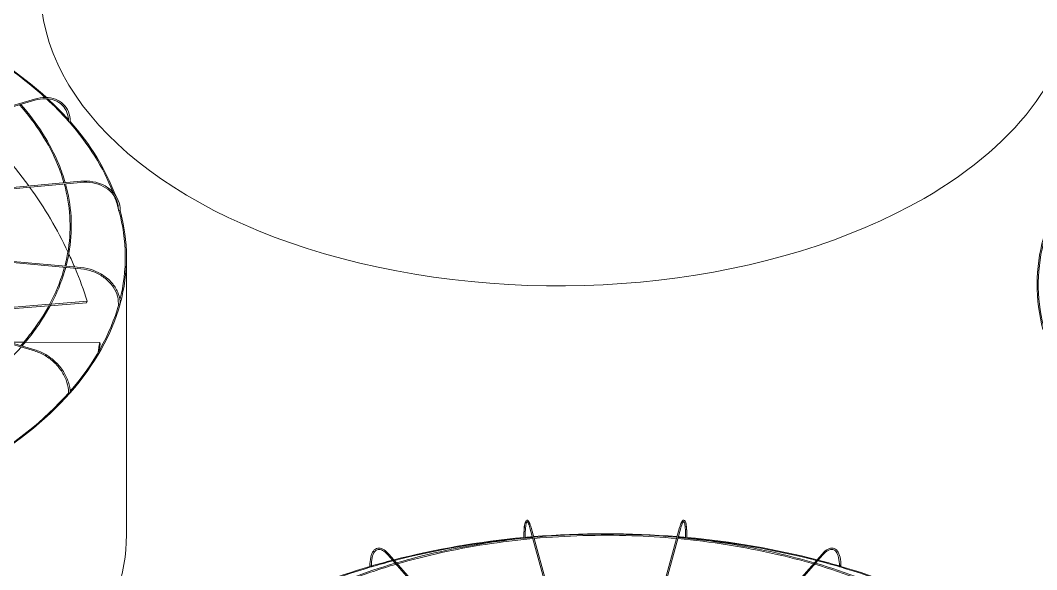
# Model space of a CAD drawing. Header units: millimetres. Extents: x -312439 to 477422, y -331570 to 212570.
# Drawn here: x 396178 to 396693, y 92351 to 92629 of the extents above; entities that cross this region are included whole.
import ezdxf

# ---------------------------------------------------------------- set-up
doc = ezdxf.new("R2010")
doc.units = ezdxf.units.MM

msp = doc.modelspace()

# ---------------------------------------------------------------- linework, layer by layer
at = {"color": 0, "linetype": 'Continuous', "lineweight": 0, "extrusion": (8.40036e-17, 0.816497, 0.57735)}
for p, q in [((396185.399, 92589.366), (395993.232, 92532.835)), ((395993.641, 92532.317), (396185.572, 92588.778)), ((395995.577, 92528.26), (396208.876, 92547.765)), ((395995.691, 92527.656), (396208.931, 92547.155)), ((396208.876, 92503.402), (395995.309, 92522.931)), ((396208.931, 92504.012), (395995.49, 92523.53)), ((396185.399, 92461.801), (395992.543, 92518.535)), ((396185.572, 92462.389), (395993.002, 92519.038)), ((396232.001, 92368.571), (396232.001, 92509.311)), ((396127.543, 92480.146), (396193.103, 92485.449)), ((396192.675, 92484.656), (396127.734, 92479.403)), ((396211.813, 92486.204), (396193.404, 92484.715)), ((396193.828, 92485.507), (396212.019, 92486.979)), ((396211.813, 92486.204), (396212.019, 92486.979)), ((396179.971, 92466.219), (396172.411, 92466.261)), ((396218.431, 92466.005), (396180.766, 92466.214)), ((396218.596, 92465.244), (396218.431, 92466.005)), ((396469.97, 92249.669), (396436.377, 92372.124)), ((396436.967, 92372.286), (396470.588, 92249.728)), ((396478.538, 92249.728), (396512.159, 92372.286)), ((396479.157, 92249.669), (396512.75, 92372.124)), ((396364.369, 92358.482), (396461.868, 92248.003)), ((396364.828, 92358.887), (396462.51, 92248.202)), ((396486.617, 92248.202), (396584.299, 92358.887)), ((396487.258, 92248.003), (396584.758, 92358.482))]:
    msp.add_line(p, q, dxfattribs=at)
at = {"color": 0, "linetype": 'Continuous', "lineweight": 0}
for centre, major_axis, ratio, start_param, end_param in [((396450.55, 92646.146), (262.225, 0), 0.5773503, 3.1415927, 5.4977871), ((396450.55, 92646.146), (262.225, 0), 0.5773503, 5.4977871, 6.2831853), ((395969.775, 92509.311), (-261.613, 0), 0.5773503, 3.7066773, 3.9265771), ((395969.775, 92509.311), (-262.225, 0), 0.5773503, 3.705131, 3.9265633), ((395969.775, 92509.311), (-261.613, 0), 0.5773503, 3.6151503, 3.7017035), ((395969.775, 92509.311), (-262.225, 0), 0.5773503, 3.6198551, 3.6998544), ((395969.981, 92467.402), (244.29, -64.884), 0.7560981, 0.7473423, 0.9452164), ((396202.902, 92577.985), (-0.306, 0.005), 0.5715189, 0, 0.4809344), ((396202.902, 92577.985), (-0.306, 0.005), 0.5715189, 0.4809344, 2.0517307), ((395969.775, 92509.311), (-261.613, 0), 0.5773503, 3.3623861, 3.6122993), ((396203.175, 92578.065), (-0.306, 0), 0.5773503, 1.5184711, 3.1415927), ((395969.775, 92509.311), (-262.225, 0), 0.5773503, 3.3525846, 3.6125039), ((395969.981, 92467.402), (244.29, -64.884), 0.7560981, 0.5676523, 0.7441319), ((395969.775, 92509.311), (-261.613, 0), 0.5773503, 3.3053341, 3.3466211), ((396228.21, 92533.015), (-0.306, 0.006), 0.5752952, 0, 0.1678974), ((396228.21, 92533.015), (-0.306, 0.006), 0.5752952, 0.1678974, 1.7386937), ((395969.775, 92509.311), (-261.613, 0), 0.5773503, 2.9976529, 3.2980059), ((396228.513, 92533.043), (-0.306, 0), 0.5773503, 1.2043118, 3.1415927), ((395969.775, 92509.311), (-262.225, 0), 0.5773503, 2.9856485, 3.2984345), ((396955.446, 92495.384), (-262.225, 0), 0.5773503, 6.126925, 6.4343205), ((396955.446, 92495.384), (-261.613, 0), 0.5773503, 6.1262297, 6.4235661), ((395969.981, 92467.402), (244.29, -64.884), 0.7560981, 0.5274276, 0.562586), ((395969.981, 92467.402), (244.29, -64.884), 0.7560981, 0.4379774, 0.5241031), ((395969.775, 92509.311), (-261.613, 0), 0.5773503, 2.6753447, 2.9836943), ((395969.775, 92509.311), (-262.225, 0), 0.5773503, 2.6707914, 2.9843582), ((396228.21, 92485.731), (-0.306, 0.006), 0.5792658, 0, 1.4246091), ((396228.513, 92485.703), (-0.306, 0), 0.5773503, 0.8901525, 3.1415927), ((395969.611, 92467.388), (247.048, 53.431), 0.7719474, 5.9775334, 6.0030301), ((395969.775, 92466.627), (247.048, 53.431), 0.7719474, 5.9850347, 6.0030301), ((395969.775, 92509.311), (-262.225, 0), 0.5773503, 2.0421116, 2.6702774), ((395969.775, 92509.311), (-261.613, 0), 0.5773503, 2.358999, 2.669365), ((396202.902, 92440.761), (-0.306, 0.005), 0.5830421, 0, 1.1094484), ((396203.175, 92440.681), (-0.306, 0), 0.5773503, 0.5759933, 3.1415927), ((395969.775, 92368.571), (262.225, 0), 0.5773503, 5.4977871, 6.2831853), ((396474.671, 92217.809), (-262.225, 0), 0.5773503, 4.8709744, 5.1337903), ((396474.671, 92217.809), (-261.613, 0), 0.5773503, 4.8702538, 5.1336735), ((396433.566, 92367.316), (0.306, 0), 0.5773503, 3.1415927, 3.7072911), ((396433.614, 92367.141), (0.306, 0.001), 0.5647458, 3.2969897, 4.867786), ((396433.614, 92367.141), (0.306, 0.001), 0.5647458, 4.867786, 6.2831853), ((396474.671, 92217.809), (-261.613, 0), 0.5773503, 4.8601846, 4.8693633), ((396474.671, 92217.809), (-262.225, 0), 0.5773503, 4.8542575, 4.8684283), ((396474.671, 92217.809), (-262.225, 0), 0.5773503, 4.5737285, 4.8518651), ((396474.671, 92217.809), (-261.613, 0), 0.5773503, 4.556469, 4.5713736), ((396474.671, 92217.809), (-262.225, 0), 0.5773503, 4.5571855, 4.5713361), ((396515.512, 92367.141), (0.306, -0.001), 0.5647458, 3.1415927, 4.5569919), ((396515.512, 92367.141), (0.306, -0.001), 0.5647458, 4.5569919, 6.1277883), ((396474.671, 92217.809), (-261.613, 0), 0.5773503, 4.2918428, 4.5551023), ((396515.56, 92367.316), (0.306, 0), 0.5773503, 5.7174869, 6.2831853), ((396474.671, 92217.809), (-262.225, 0), 0.5773503, 4.2917243, 4.5546375), ((396474.671, 92217.809), (-262.225, 0), 0.5773503, 5.1849758, 5.420347), ((396474.671, 92217.809), (-261.613, 0), 0.5773503, 5.183912, 5.4201653), ((396355.585, 92352.687), (0.306, 0), 0.5773503, 3.1415927, 4.134446), ((396355.724, 92352.53), (0.306, 0.003), 0.5659728, 3.6079382, 5.1787345), ((396355.724, 92352.53), (0.306, 0.003), 0.5659728, 5.1787345, 6.2831853), ((396474.671, 92217.809), (-261.613, 0), 0.5773503, 5.1364588, 5.1836819), ((396474.671, 92217.809), (-262.225, 0), 0.5773503, 5.1365691, 5.1818933), ((396474.671, 92217.809), (-261.613, 0), 0.5773503, 4.242585, 4.2890574), ((396474.671, 92217.809), (-262.225, 0), 0.5773503, 4.2438111, 4.2889455), ((396593.402, 92352.53), (0.306, -0.003), 0.5659728, 3.1415927, 4.2460434), ((396593.402, 92352.53), (0.306, -0.003), 0.5659728, 4.2460434, 5.8168397), ((396474.671, 92217.809), (-261.613, 0), 0.5773503, 4.0051997, 4.2408431), ((396593.541, 92352.687), (0.306, 0), 0.5773503, 5.290332, 6.2831853), ((396474.671, 92217.809), (-262.225, 0), 0.5773503, 4.0050166, 4.2406095)]:
    msp.add_ellipse(centre, major_axis=major_axis, ratio=ratio, start_param=start_param, end_param=end_param, dxfattribs=at)
for points, knots in [([(396203.481, 92578.065), (396203.481, 92579.798), (396203.182, 92581.448), (396202.006, 92584.417), (396201.13, 92585.736), (396198.889, 92587.903), (396197.525, 92588.751), (396194.454, 92589.892), (396192.747, 92590.186), (396189.159, 92590.199), (396187.277, 92589.918), (396185.399, 92589.366)], [4.712389, 4.712389, 4.712389, 4.712389, 5.0265482, 5.0265482, 5.3407075, 5.3407075, 5.6548668, 5.6548668, 5.969026, 5.969026, 6.2831853, 6.2831853, 6.2831853, 6.2831853]), ([(396185.572, 92588.778), (396187.388, 92589.312), (396189.2, 92589.579), (396192.635, 92589.556), (396194.256, 92589.266), (396197.149, 92588.166), (396198.419, 92587.356), (396200.494, 92585.298), (396201.298, 92584.049), (396202.363, 92581.226), (396202.624, 92579.652), (396202.596, 92577.99)], [0, 0, 0, 0, 0.317268, 0.317268, 0.6345361, 0.6345361, 0.9518041, 0.9518041, 1.2690722, 1.2690722, 1.5863402, 1.5863402, 1.5863402, 1.5863402]), ([(396200.333, 92546.984), (396199.445, 92550.092), (396198.369, 92553.183), (396192.79, 92566.72), (396186.289, 92576.896), (396177.782, 92586.486)], [4.09036759, 4.09036759, 4.09036759, 4.09036759, 4.16055829, 4.16055829, 4.40029723, 4.40029723, 4.40029723, 4.40029723]), ([(396200.954, 92547.041), (396200.068, 92550.159), (396198.993, 92553.26), (396193.421, 92566.85), (396186.924, 92577.06), (396178.431, 92586.677)], [4.08953528, 4.08953528, 4.08953528, 4.08953528, 4.15944113, 4.15944113, 4.39851052, 4.39851052, 4.39851052, 4.39851052]), ([(396200.765, 92504.759), (396201.52, 92507.615), (396202.116, 92510.484), (396204.218, 92524.362), (396203.528, 92535.479), (396200.502, 92546.384)], [3.77541609, 3.77541609, 3.77541609, 3.77541609, 3.83978539, 3.83978539, 4.08585643, 4.08585643, 4.08585643, 4.08585643]), ([(396201.383, 92504.702), (396202.137, 92507.565), (396202.732, 92510.442), (396204.829, 92524.358), (396204.14, 92535.509), (396201.121, 92546.441)], [3.77616248, 3.77616248, 3.77616248, 3.77616248, 3.84020832, 3.84020832, 4.08505688, 4.08505688, 4.08505688, 4.08505688]), ([(396228.819, 92533.043), (396228.819, 92534.779), (396228.486, 92536.487), (396227.187, 92539.673), (396226.221, 92541.151), (396223.757, 92543.73), (396222.258, 92544.831), (396218.878, 92546.551), (396216.997, 92547.171), (396213.036, 92547.873), (396210.955, 92547.955), (396208.876, 92547.765)], [4.712389, 4.712389, 4.712389, 4.712389, 5.0265482, 5.0265482, 5.3407075, 5.3407075, 5.6548668, 5.6548668, 5.969026, 5.969026, 6.2831853, 6.2831853, 6.2831853, 6.2831853]), ([(396208.931, 92547.155), (396210.947, 92547.339), (396212.961, 92547.257), (396216.785, 92546.569), (396218.594, 92545.963), (396221.825, 92544.292), (396223.247, 92543.228), (396225.566, 92540.749), (396226.463, 92539.335), (396227.647, 92536.297), (396227.935, 92534.673), (396227.904, 92533.021)], [6.2831853, 6.2831853, 6.2831853, 6.2831853, 6.6004533, 6.6004533, 6.9177214, 6.9177214, 7.2349894, 7.2349894, 7.5522575, 7.5522575, 7.8695255, 7.8695255, 7.8695255, 7.8695255]), ([(396178.477, 92464.476), (396180.561, 92466.864), (396182.521, 92469.287), (396192.097, 92482.103), (396197.568, 92493.022), (396200.603, 92504.158)], [3.46025293, 3.46025293, 3.46025293, 3.46025293, 3.51974047, 3.51974047, 3.77090484, 3.77090484, 3.77090484, 3.77090484]), ([(396179.123, 92464.286), (396181.166, 92466.637), (396183.091, 92469.022), (396192.675, 92481.868), (396198.177, 92492.871), (396201.223, 92504.102)], [3.4620089, 3.4620089, 3.4620089, 3.4620089, 3.52025567, 3.52025567, 3.77168417, 3.77168417, 3.77168417, 3.77168417]), ([(396208.876, 92503.402), (396210.891, 92503.218), (396212.907, 92502.767), (396216.738, 92501.376), (396218.553, 92500.437), (396221.796, 92498.167), (396223.225, 92496.836), (396225.556, 92493.918), (396226.458, 92492.331), (396227.647, 92489.063), (396227.935, 92487.383), (396227.904, 92485.737)], [0, 0, 0, 0, 0.317268, 0.317268, 0.6345361, 0.6345361, 0.9518041, 0.9518041, 1.2690722, 1.2690722, 1.5863402, 1.5863402, 1.5863402, 1.5863402]), ([(396228.819, 92485.703), (396228.819, 92487.44), (396228.486, 92489.204), (396227.192, 92492.614), (396226.231, 92494.26), (396223.779, 92497.275), (396222.288, 92498.644), (396218.92, 92500.974), (396217.044, 92501.936), (396213.09, 92503.359), (396211.011, 92503.822), (396208.931, 92504.012)], [4.712389, 4.712389, 4.712389, 4.712389, 5.0265482, 5.0265482, 5.3407075, 5.3407075, 5.6548668, 5.6548668, 5.969026, 5.969026, 6.2831853, 6.2831853, 6.2831853, 6.2831853]), ([(396136.225, 92429.775), (396139.142, 92431.477), (396141.981, 92433.224), (396158.124, 92443.703), (396169.564, 92453.396), (396178.68, 92463.778)], [3.14696065, 3.14696065, 3.14696065, 3.14696065, 3.20003933, 3.20003933, 3.45780979, 3.45780979, 3.45780979, 3.45780979]), ([(396185.399, 92461.801), (396187.215, 92461.267), (396189.034, 92460.466), (396192.492, 92458.408), (396194.132, 92457.151), (396197.065, 92454.31), (396198.358, 92452.725), (396200.469, 92449.389), (396201.286, 92447.638), (396202.364, 92444.148), (396202.624, 92442.41), (396202.596, 92440.767)], [6.2831853, 6.2831853, 6.2831853, 6.2831853, 6.6004533, 6.6004533, 6.9177214, 6.9177214, 7.2349894, 7.2349894, 7.5522575, 7.5522575, 7.8695255, 7.8695255, 7.8695255, 7.8695255]), ([(396203.481, 92440.681), (396203.481, 92442.414), (396203.182, 92444.228), (396202.02, 92447.849), (396201.156, 92449.654), (396198.952, 92453.083), (396197.611, 92454.707), (396194.58, 92457.616), (396192.89, 92458.902), (396189.325, 92461.012), (396187.45, 92461.836), (396185.572, 92462.389)], [4.712389, 4.712389, 4.712389, 4.712389, 5.0265482, 5.0265482, 5.3407075, 5.3407075, 5.6548668, 5.6548668, 5.969026, 5.969026, 6.2831853, 6.2831853, 6.2831853, 6.2831853]), ([(396433.26, 92367.316), (396433.26, 92369.019), (396433.311, 92370.536), (396433.514, 92373.055), (396433.664, 92374.054), (396434.065, 92375.476), (396434.291, 92375.991), (396435.076, 92376.107), (396435.325, 92375.959), (396435.876, 92375.374), (396436.183, 92374.719), (396436.663, 92373.337), (396436.815, 92372.84), (396436.967, 92372.286)], [4.712389, 4.712389, 4.712389, 4.712389, 5.0265482, 5.0265482, 5.3407075, 5.3407075, 5.6548668, 5.6548668, 5.8236028, 5.8236028, 6.1377621, 6.1377621, 6.2831853, 6.2831853, 6.2831853, 6.2831853]), ([(396433.642, 92373.452), (396433.633, 92373.391), (396433.624, 92373.329), (396433.472, 92372.242), (396433.377, 92370.939), (396433.314, 92368.701), (396433.305, 92367.941), (396433.308, 92367.141)], [1.10131175, 1.10131175, 1.10131175, 1.10131175, 1.12076762, 1.12076762, 1.43803566, 1.43803566, 1.5863026, 1.5863026, 1.5863026, 1.5863026]), ([(396436.377, 92372.124), (396436.058, 92373.284), (396435.739, 92374.176), (396435.183, 92375.256), (396434.934, 92375.406), (396434.907, 92375.406), (396434.702, 92375.257), (396434.35, 92374.093), (396434.206, 92373.243), (396433.995, 92370.999), (396433.933, 92369.569), (396433.92, 92367.681), (396433.919, 92367.414), (396433.92, 92367.142)], [0, 0, 0, 0, 0.3152669, 0.3152669, 0.6094726, 0.6094726, 0.9267406, 0.9267406, 1.2208373, 1.2208373, 1.5356304, 1.5356304, 1.5863402, 1.5863402, 1.5863402, 1.5863402]), ([(396515.867, 92367.316), (396515.867, 92369.019), (396515.815, 92370.536), (396515.612, 92373.055), (396515.463, 92374.054), (396515.061, 92375.476), (396514.835, 92375.991), (396514.05, 92376.107), (396513.802, 92375.959), (396513.251, 92375.374), (396512.943, 92374.719), (396512.464, 92373.337), (396512.311, 92372.84), (396512.159, 92372.286)], [4.712389, 4.712389, 4.712389, 4.712389, 5.0265482, 5.0265482, 5.3407075, 5.3407075, 5.6548668, 5.6548668, 5.8236028, 5.8236028, 6.1377621, 6.1377621, 6.2831853, 6.2831853, 6.2831853, 6.2831853]), ([(396512.75, 92372.124), (396513.068, 92373.284), (396513.387, 92374.176), (396513.944, 92375.256), (396514.193, 92375.406), (396514.219, 92375.406), (396514.424, 92375.257), (396514.776, 92374.093), (396514.921, 92373.243), (396515.131, 92370.999), (396515.193, 92369.569), (396515.206, 92367.681), (396515.207, 92367.414), (396515.206, 92367.142)], [0, 0, 0, 0, 0.3152669, 0.3152669, 0.6094726, 0.6094726, 0.9267406, 0.9267406, 1.2208373, 1.2208373, 1.5356304, 1.5356304, 1.5863402, 1.5863402, 1.5863402, 1.5863402]), ([(396515.485, 92373.452), (396515.494, 92373.391), (396515.503, 92373.329), (396515.655, 92372.242), (396515.749, 92370.939), (396515.812, 92368.701), (396515.821, 92367.941), (396515.819, 92367.141)], [1.10131175, 1.10131175, 1.10131175, 1.10131175, 1.12076762, 1.12076762, 1.43803566, 1.43803566, 1.5863026, 1.5863026, 1.5863026, 1.5863026]), ([(396437.686, 92367.349), (396429.68, 92366.612), (396421.739, 92365.635), (396398.312, 92362.009), (396383.15, 92358.661), (396368.743, 92354.45)], [5.65586592, 5.65586592, 5.65586592, 5.65586592, 5.75969853, 5.75969853, 5.96646224, 5.96646224, 5.96646224, 5.96646224]), ([(396437.851, 92366.749), (396429.774, 92366.008), (396421.764, 92365.022), (396398.443, 92361.404), (396383.447, 92358.096), (396369.191, 92353.943)], [5.65539644, 5.65539644, 5.65539644, 5.65539644, 5.76029586, 5.76029586, 5.96514032, 5.96514032, 5.96514032, 5.96514032]), ([(396510.82, 92367.406), (396503.326, 92368.083), (396495.774, 92368.551), (396471.546, 92369.367), (396454.788, 92368.896), (396438.306, 92367.406)], [5.342386, 5.342386, 5.342386, 5.342386, 5.43953692, 5.43953692, 5.65318828, 5.65318828, 5.65318828, 5.65318828]), ([(396510.656, 92366.805), (396503.138, 92367.483), (396495.562, 92367.949), (396471.443, 92368.748), (396454.821, 92368.28), (396438.471, 92366.805)], [5.34285963, 5.34285963, 5.34285963, 5.34285963, 5.44045758, 5.44045758, 5.65271466, 5.65271466, 5.65271466, 5.65271466]), ([(396579.935, 92353.943), (396573.657, 92355.772), (396567.236, 92357.437), (396544.787, 92362.571), (396528.18, 92365.198), (396511.275, 92366.749)], [5.03043397, 5.03043397, 5.03043397, 5.03043397, 5.12064091, 5.12064091, 5.34017784, 5.34017784, 5.34017784, 5.34017784]), ([(396580.383, 92354.45), (396574.095, 92356.288), (396567.664, 92357.962), (396545.124, 92363.136), (396528.432, 92365.785), (396511.44, 92367.349)], [5.02911205, 5.02911205, 5.02911205, 5.02911205, 5.11935362, 5.11935362, 5.33970837, 5.33970837, 5.33970837, 5.33970837]), ([(396355.279, 92352.687), (396355.279, 92354.402), (396355.429, 92355.951), (396356.026, 92358.577), (396356.47, 92359.655), (396357.651, 92361.24), (396358.4, 92361.746), (396360.04, 92362.031), (396360.9, 92361.857), (396362.713, 92360.937), (396363.678, 92360.151), (396364.702, 92359.028), (396364.765, 92358.958), (396364.828, 92358.887)], [4.712389, 4.712389, 4.712389, 4.712389, 5.0265482, 5.0265482, 5.3407075, 5.3407075, 5.6548668, 5.6548668, 5.9484515, 5.9484515, 6.2626108, 6.2626108, 6.2831853, 6.2831853, 6.2831853, 6.2831853]), ([(396364.369, 92358.482), (396363.454, 92359.517), (396362.546, 92360.283), (396360.863, 92361.205), (396360.098, 92361.362), (396358.756, 92361.127), (396358.159, 92360.733), (396357.132, 92359.334), (396356.715, 92358.329), (396356.163, 92355.826), (396356.023, 92354.335), (396356.029, 92352.628), (396356.03, 92352.58), (396356.03, 92352.532)], [0, 0, 0, 0, 0.3146448, 0.3146448, 0.6289116, 0.6289116, 0.9461796, 0.9461796, 1.2634477, 1.2634477, 1.5772832, 1.5772832, 1.5863402, 1.5863402, 1.5863402, 1.5863402]), ([(396593.848, 92352.687), (396593.848, 92354.402), (396593.697, 92355.951), (396593.101, 92358.577), (396592.656, 92359.655), (396591.475, 92361.24), (396590.726, 92361.746), (396589.086, 92362.031), (396588.227, 92361.857), (396586.413, 92360.937), (396585.449, 92360.151), (396584.424, 92359.028), (396584.362, 92358.958), (396584.299, 92358.887)], [4.712389, 4.712389, 4.712389, 4.712389, 5.0265482, 5.0265482, 5.3407075, 5.3407075, 5.6548668, 5.6548668, 5.9484515, 5.9484515, 6.2626108, 6.2626108, 6.2831853, 6.2831853, 6.2831853, 6.2831853]), ([(396584.758, 92358.482), (396585.672, 92359.517), (396586.58, 92360.283), (396588.263, 92361.205), (396589.029, 92361.362), (396590.37, 92361.127), (396590.967, 92360.733), (396591.995, 92359.334), (396592.411, 92358.329), (396592.963, 92355.826), (396593.103, 92354.335), (396593.097, 92352.628), (396593.097, 92352.58), (396593.096, 92352.532)], [0, 0, 0, 0, 0.3146448, 0.3146448, 0.6289116, 0.6289116, 0.9461796, 0.9461796, 1.2634477, 1.2634477, 1.5772832, 1.5772832, 1.5863402, 1.5863402, 1.5863402, 1.5863402]), ([(396368.095, 92354.26), (396360.421, 92351.999), (396352.963, 92349.494), (396332.731, 92341.806), (396320.554, 92336.098), (396309.477, 92329.748)], [5.96956861, 5.96956861, 5.96956861, 5.96956861, 6.07987049, 6.07987049, 6.27966483, 6.27966483, 6.27966483, 6.27966483]), ([(396368.542, 92353.753), (396360.769, 92351.471), (396353.217, 92348.937), (396333.067, 92341.276), (396321.041, 92335.647), (396310.091, 92329.393)], [5.96825255, 5.96825255, 5.96825255, 5.96825255, 6.08012371, 6.08012371, 6.27780239, 6.27780239, 6.27780239, 6.27780239]), ([(396355.427, 92353.542), (396355.421, 92353.337), (396355.418, 92353.131), (396355.416, 92352.791), (396355.417, 92352.66), (396355.418, 92352.529)], [7.805980691, 7.805980691, 7.805980691, 7.805980691, 7.845140151, 7.845140151, 7.869416781, 7.869416781, 7.869416781, 7.869416781]), ([(396639.036, 92329.393), (396634.433, 92332.022), (396629.641, 92334.541), (396611.143, 92343.48), (396596.32, 92349.133), (396580.584, 92353.753)], [4.71777189, 4.71777189, 4.71777189, 4.71777189, 4.80086127, 4.80086127, 5.02732174, 5.02732174, 5.02732174, 5.02732174]), ([(396639.65, 92329.748), (396635.035, 92332.393), (396630.231, 92334.927), (396611.681, 92343.923), (396596.815, 92349.61), (396581.032, 92354.26)], [4.71590946, 4.71590946, 4.71590946, 4.71590946, 4.79913358, 4.79913358, 5.02600568, 5.02600568, 5.02600568, 5.02600568]), ([(396593.699, 92353.542), (396593.705, 92353.337), (396593.708, 92353.131), (396593.71, 92352.791), (396593.71, 92352.66), (396593.709, 92352.529)], [7.805980691, 7.805980691, 7.805980691, 7.805980691, 7.845140151, 7.845140151, 7.869416781, 7.869416781, 7.869416781, 7.869416781])]:
    msp.add_open_spline(points, degree=3, knots=knots, dxfattribs=at)

doc.saveas('drawing.dxf')
